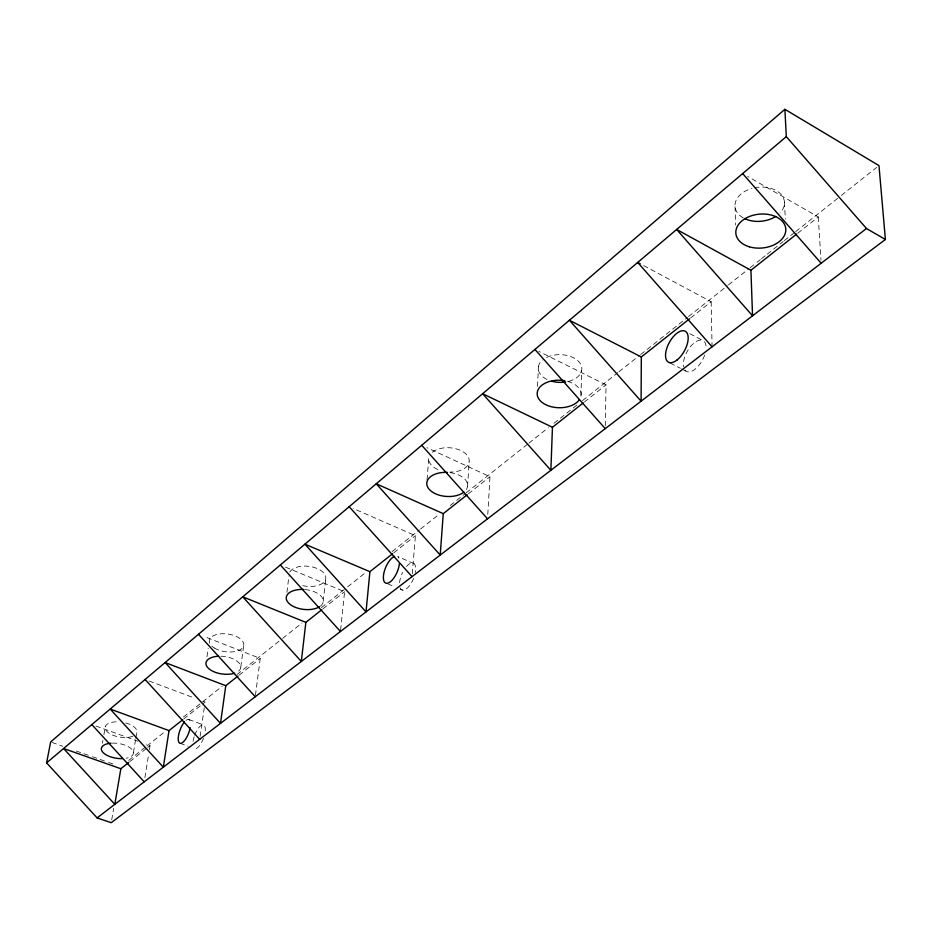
<?xml version="1.0" encoding="UTF-8"?>
<svg xmlns="http://www.w3.org/2000/svg" width="932" height="932" viewBox="0 0 932 932"><rect width="100%" height="100%" fill="white"/><g stroke="black" fill="none" stroke-linecap="round" stroke-linejoin="round"><path stroke-width="0.7" stroke-dasharray="4.66 3.5" d="M605.299 425.808L606.045 384.869L538.824 351.376M580.974 396.147L581.661 370.656M537.554 386.407L538.405 366.614M487.786 514.452L489.976 476.695L426.984 447.698M467.549 486.446L469.157 461.888M427.054 479.735L428.778 458.09A20.283 12.139 4 0 0 439.788 470.299M412.282 573.809L415.416 535.679L353.146 508.453M340.599 630.067L344.607 591.703L284.365 566.656M323.241 601.338L325.827 578.096M286.916 592.391L288.943 576.011M255.438 695.33L260.226 658.446L203.863 636.381M240.805 666.974L243.846 644.571M206.962 656.687L208.197 648.288M200.089 736.466L204.271 707.796M144.891 777.638L148.491 755.351M149.388 749.782L150.064 745.612L145.998 744.144M133.451 752.439L135.571 739.705M135.804 738.295L136.981 731.224M111.712 819.822L113.657 808.347M102.38 743.223L102.881 740.392M103.883 734.742L105.386 726.249M128.698 760.407L145.8 746.847M146.941 745.949L165.185 731.48M183.429 717.023L222.189 686.278M237.019 674.535L281.487 639.27M282.629 638.373L302.015 623.007M321.389 607.641L346.483 587.754M347.624 586.845L365.868 572.376M392.092 551.593L419.458 529.889M420.6 528.992L438.844 514.522M450.238 505.482L465.068 493.739M466.21 492.83L527.78 444.016M528.922 443.108L548.307 427.741M554.004 423.221L577.945 404.243M582.512 400.62L617.858 372.602M618.999 371.693L639.515 355.43M640.657 354.521L687.408 317.463M688.55 316.554L727.321 285.821M728.463 284.912L748.978 268.649M750.12 267.74L755.829 263.22M756.97 262.311L760.384 259.609M761.526 258.7L766.092 255.088M767.222 254.18L783.195 241.528M784.336 240.619L794.588 232.487M795.73 231.579L840.198 196.326M841.34 195.417L876.686 167.399M129.828 761.607L146.685 748.268M147.815 747.382L150.064 745.612M183.802 718.91L205.11 702.052L202.442 701.05M239.116 675.152L260.226 658.446M322.95 608.829L344.607 591.703M393.805 552.781L415.416 535.679M468.33 493.82L489.976 476.695M584.376 402.018L606.045 384.869M690.74 317.87L711.163 301.712L642.777 265.142M797.734 233.221L818.284 216.97L747.72 176.463M51.994 742.431L62.77 746.241M76.249 751.006L91.068 756.248M92.419 756.726L107.238 761.968M108.59 762.446L113.972 764.357M95.891 726.051L137.878 741.208M179.958 743.27L187.973 746.183M188.8 719.481L203.444 724.91M149.097 681.001L194.439 698.045M387.7 583.816L395.18 586.985M400.178 589.082L402.671 590.142M413.994 563.569L397.836 556.625A14.609 6.186 -66.9 0 1 398.896 558.128M670.143 363.037L680.36 368.28M681.63 368.932L686.744 371.553M689.82 333.668L702.565 340.331A17.522 8.749 -61.4 0 0 689.284 348.184A17.522 8.749 -61.4 0 0 683.54 366.824M818.284 216.97L820.976 260.354M784.476 202.186L785.315 219.16M735.033 206.648L735.593 224.973M711.163 301.712L712.071 346.797M194.695 735.243A12.652 4.648 -69.5 0 1 202.186 724.921A12.652 4.648 -69.5 0 1 205.087 732.121M203.467 738.284A12.652 4.648 -69.5 0 1 193.681 747.802M193.087 741.348A12.652 4.648 -69.5 0 1 194.322 736.268M406.48 566.481A14.551 6.279 -66.9 0 1 415.369 572.528M413.633 578.434A14.551 6.279 -66.9 0 1 400.108 587.929M399.56 582.686A14.551 6.279 -66.9 0 1 402.636 572.365M704.429 341.683A17.522 8.749 -61.4 0 1 706.083 347.17M704.662 355.057A17.522 8.749 -61.4 0 1 694.864 369.328A17.522 8.749 -61.4 0 1 684.915 370.155M186.039 720.354A12.687 4.567 -69.4 0 1 190.582 723.989M132.892 736.198A16.124 7.549 8.9 0 1 106.947 731.527A16.124 7.549 8.9 0 1 118.748 721.846M125.68 722.941A16.124 7.549 8.9 0 1 136.643 733.158M289.817 572.085A18.454 10.042 6.7 0 1 312.523 567.005A18.454 10.042 6.7 0 1 325.117 580.531A18.454 10.042 6.7 0 1 302.364 585.564M432.238 452.3A20.283 12.139 4 0 1 466.652 454.734A20.283 12.139 4 0 1 449.958 472.07M546.618 357.434A21.809 13.864 1.1 0 1 579.564 362.56A21.809 13.864 1.1 0 1 565.701 381.98M546.921 379.429A21.809 13.864 1.1 0 1 542.61 359.985M754.477 187.798A24.826 17.067 -5.8 0 1 780.352 193.658A24.826 17.067 -5.8 0 1 780.014 212.985M743.282 217.913A24.826 17.067 -5.8 0 1 751.949 188.415M567.565 381.374A22.007 13.759 1.3 0 1 580.123 398.477M450.179 472.652A20.457 12.023 4 0 1 466.384 489.463M305.137 589.56A18.593 9.937 6.6 0 1 320.992 596.084A18.593 9.937 6.6 0 1 320.503 606.056M220.849 656.21A17.557 8.819 7.7 0 1 238.569 662.442A17.557 8.819 7.7 0 1 236.81 672.275M112.329 743.107A16.228 7.456 8.8 0 1 131.878 749.363A16.228 7.456 8.8 0 1 126.181 758.229M214.36 648.02A17.428 8.924 7.8 0 0 243.275 646.831A17.428 8.924 7.8 0 0 221.979 633.748A17.428 8.924 7.8 0 0 214.36 648.02"/><path stroke-width="1.4" d="M641.321 356.968L641.088 401.179L569.405 320.258L641.321 356.968L689.61 318.767M552.455 427.275L550.87 470.299L482.636 393.723L552.455 427.275L583.234 402.915M443.259 513.649L440.219 555.053L376.26 483.79L443.259 513.649L467.188 494.729M369.911 571.677L366.02 611.893L304.927 544.172L369.911 571.677L392.663 553.678M305.859 622.355L301.316 661.464L242.751 596.818L305.859 622.355L321.82 609.726M225.777 685.707L220.511 723.372L165.115 662.547L225.777 685.707L237.998 676.038M169.03 730.595L163.321 767.176L110.186 709.054L169.03 730.595L182.672 719.807M120.845 768.725L114.811 804.339L63.586 748.501L120.845 768.725L128.709 762.493M46.6 762.877L50.643 741.954L784.895 109.312L878.969 165.593L885.4 239.466L111.223 822.688L97.114 817.9L46.6 762.877L786.305 136.631L784.895 109.312M750.924 270.257L676.644 229.47L752.543 315.797L750.924 270.257L796.592 234.13M97.114 817.9L866.48 228.526L885.4 239.466M640.237 263.791L637.709 262.44L712.071 346.797M91.837 724.583L144.215 781.808M145.101 679.486L199.669 739.332M198.493 634.284L255.251 696.752M280.357 564.978L340.448 631.488M349.174 506.717L412.049 576.64M421.73 445.286L487.529 518.809M534.945 349.442L605.252 428.638M742.676 173.573L821.15 263.243M786.305 136.631L866.48 228.526M190.198 727.671A12.687 4.567 -69.4 0 1 182.928 742.28A12.687 4.567 -69.4 0 1 178.268 737.62A12.687 4.567 -69.4 0 1 184.454 721.939M399.444 563.359A14.609 6.186 -66.9 0 1 389.704 582.279A14.609 6.186 -66.9 0 1 383.739 573.774A14.609 6.186 -66.9 0 1 394.516 556.334M565.701 381.98A21.809 13.864 1.1 0 1 551.826 381.258M775.68 216.492A24.826 17.067 -5.8 0 1 744.505 218.554M579.459 399.583A22.007 13.759 1.3 0 1 551.593 406.795A22.007 13.759 1.3 0 1 538.183 389.553A22.007 13.759 1.3 0 1 564.815 380.757M463.915 492.131A20.457 12.023 4 0 1 429 489.079A20.457 12.023 4 0 1 447.5 472.408M319.606 606.697A18.593 9.937 6.6 0 1 288.407 602.853A18.593 9.937 6.6 0 1 303.925 589.467M234.689 673.149A17.557 8.819 7.7 0 1 207.999 667.894A17.557 8.819 7.7 0 1 218.612 656.233M122.418 758.625A16.228 7.456 8.8 0 1 102.369 751.705A16.228 7.456 8.8 0 1 111.013 743.188M677.04 360.008A17.603 8.633 -61.5 0 0 686.558 332.328A17.603 8.633 -61.5 0 0 666.962 347.811A17.603 8.633 -61.5 0 0 677.04 360.008M749.235 246.77A25.071 16.986 -5.5 0 0 785.804 229.062A25.071 16.986 -5.5 0 0 747.394 217.401A25.071 16.986 -5.5 0 0 749.235 246.77"/></g></svg>
